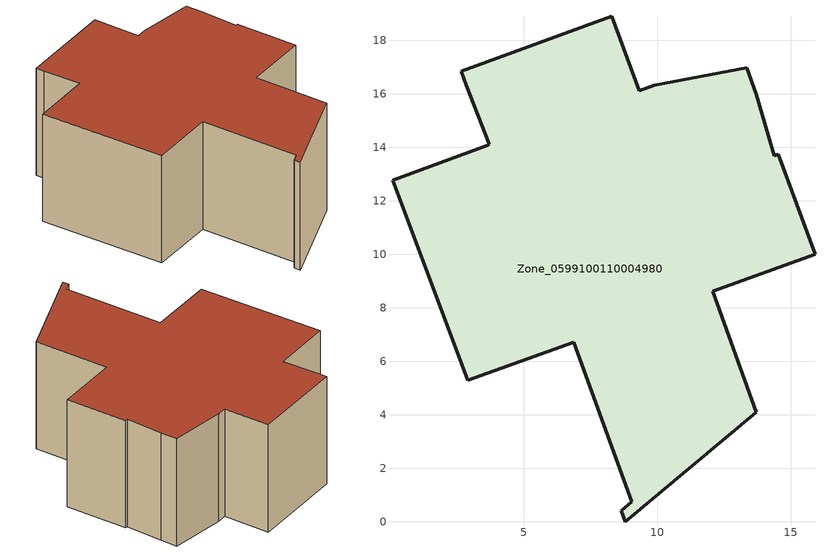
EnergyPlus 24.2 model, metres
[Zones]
Zone_0599100110004980
 floor ground (C_G): 2.85,16.32 2.66,16.84 8.31,18.9 9.32,16.12 9.89,16.33 13.35,16.97 13.71,15.98 14.38,13.68 14.53,13.73 15.9,10 12.07,8.61 13.69,4.1 8.8,0 8.65,0.41 9.05,0.75 6.89,6.7 2.92,5.28 0.1,12.77 3.66,14.09 3.72,14.11 z0
 wall outside (C_F): 9.05,0.75 8.65,0.41 8.8,0 13.69,4.1 12.07,8.61 15.9,10 14.53,13.73 14.38,13.68 13.71,15.98 13.35,16.97 9.89,16.33 9.32,16.12 8.31,18.9 2.66,16.84 2.85,16.32 3.72,14.11 3.66,14.09 0.1,12.77 2.92,5.28 6.89,6.7 9.05,0.75 z0:7.24
 roof outside (C_R): 13.35,16.97 9.89,16.33 9.32,16.12 8.31,18.9 2.66,16.84 2.85,16.32 3.72,14.11 3.66,14.09 0.1,12.77 2.92,5.28 6.89,6.7 9.05,0.75 8.65,0.41 8.8,0 13.69,4.1 12.07,8.61 15.9,10 14.53,13.73 14.38,13.68 13.71,15.98 z7.24
[BUILDING]
Pand.0599100110004980: North Axis=0; Terrain=City; Loads Convergence Tolerance Value=0.04; Temperature Convergence Tolerance Value=0.4; Solar Distribution=FullExterior; Maximum Number of Warmup Days=25; Minimum Number of Warmup Days=1
[Site:Location]
Rotterdam.The.Hague.AP_ZH_NLD Design_Conditions: Latitude=51.96; Longitude=4.45; Time Zone=1; Elevation=-4.5
[SITE:GROUNDTEMPERATURE:BUILDINGSURFACE]
18, 18, 18, 18, 18, 18, 18, 18, 18, 18, 18, 18
[MATERIAL] Thermal Absorptance=0.9; Solar Absorptance=0.7; Visible Absorptance=0.7
Name | Roughness | Thickness | Conductivity | Density | Specific Heat
G.D.2015-2018 | MediumSmooth | 0.15 | 0.0428571 | 540 | 1210
F.D.2015-2018 | Rough | 0.3 | 0.0666667 | 1920 | 840
R.D.2015-2018 | MediumRough | 0.2 | 0.0333333 | 1500 | 1000
[CONSTRUCTION]
C_G: G.D.2015-2018
C_F: F.D.2015-2018
C_R: R.D.2015-2018
[ZONE]
Zone_0599100110004980: Type=1; Multiplier=1; Ceiling Height=Autocalculate; Volume=Autocalculate; Floor Area=autocalculate; Part of Total Floor Area=Yes
[ZONEINFILTRATION:DESIGNFLOWRATE]
Infil_Zone_0599100110004980: Zone or ZoneList or Space or SpaceList=Zone_0599100110004980; Schedule=AlwaysOn; Design Flow Rate Calculation Method=Flow/Area; Flow Rate per Floor Area=0.0021; Constant Term Coefficient=1; Temperature Term Coefficient=0; Velocity Term Coefficient=0; Velocity Squared Term Coefficient=0
[HVACTEMPLATE:ZONE:IDEALLOADSAIRSYSTEM]
Zone_0599100110004980: Maximum Heating Supply Air Temperature=50; Minimum Cooling Supply Air Temperature=13; Maximum Heating Supply Air Humidity Ratio=0.0156; Minimum Cooling Supply Air Humidity Ratio=0.0077; Heating Limit=NoLimit; Cooling Limit=NoLimit; Dehumidification Control Type=ConstantSensibleHeatRatio; Cooling Sensible Heat Ratio=0.7; Dehumidification Setpoint=60; Humidification Control Type=None; Humidification Setpoint=30; Outdoor Air Method=None; Outdoor Air Flow Rate per Person=0.00944; Outdoor Air Flow Rate per Zone Floor Area=0; Outdoor Air Flow Rate per Zone=0; Demand Controlled Ventilation Type=None; Outdoor Air Economizer Type=NoEconomizer; Heat Recovery Type=None; Sensible Heat Recovery Effectiveness=0.7; Latent Heat Recovery Effectiveness=0.65
[ZONECONTROL:THERMOSTAT]
ThermostatControl_Zone_0599100110004980: Zone or ZoneList=Zone_0599100110004980; Control Type Schedule=DualSetpointControlType; Control 1=Thermostat_Zone_0599100110004980; Temperature Difference Between Cutout And Setpoint=0
[THERMOSTATSETPOINT:DUALSETPOINT]
Thermostat_Zone_0599100110004980: Heating Setpoint Temperature Schedule=HeatingSetpoint_Zone_0599100110004980; Cooling Setpoint Temperature Schedule=CoolingSetpoint_Zone_0599100110004980
[SCHEDULE:COMPACT]
HeatingSetpoint_Zone_0599100110004980: Through: 12/31, For: AllDays, Until: 24:00, 21
CoolingSetpoint_Zone_0599100110004980: Through: 12/31, For: AllDays, Until: 24:00, 24
DualSetpointControlType: Through: 12/31, For: AllDays, Until: 24:00, 4
AlwaysOn: Through: 12/31, For: AllDays, Until: 24:00, 1
